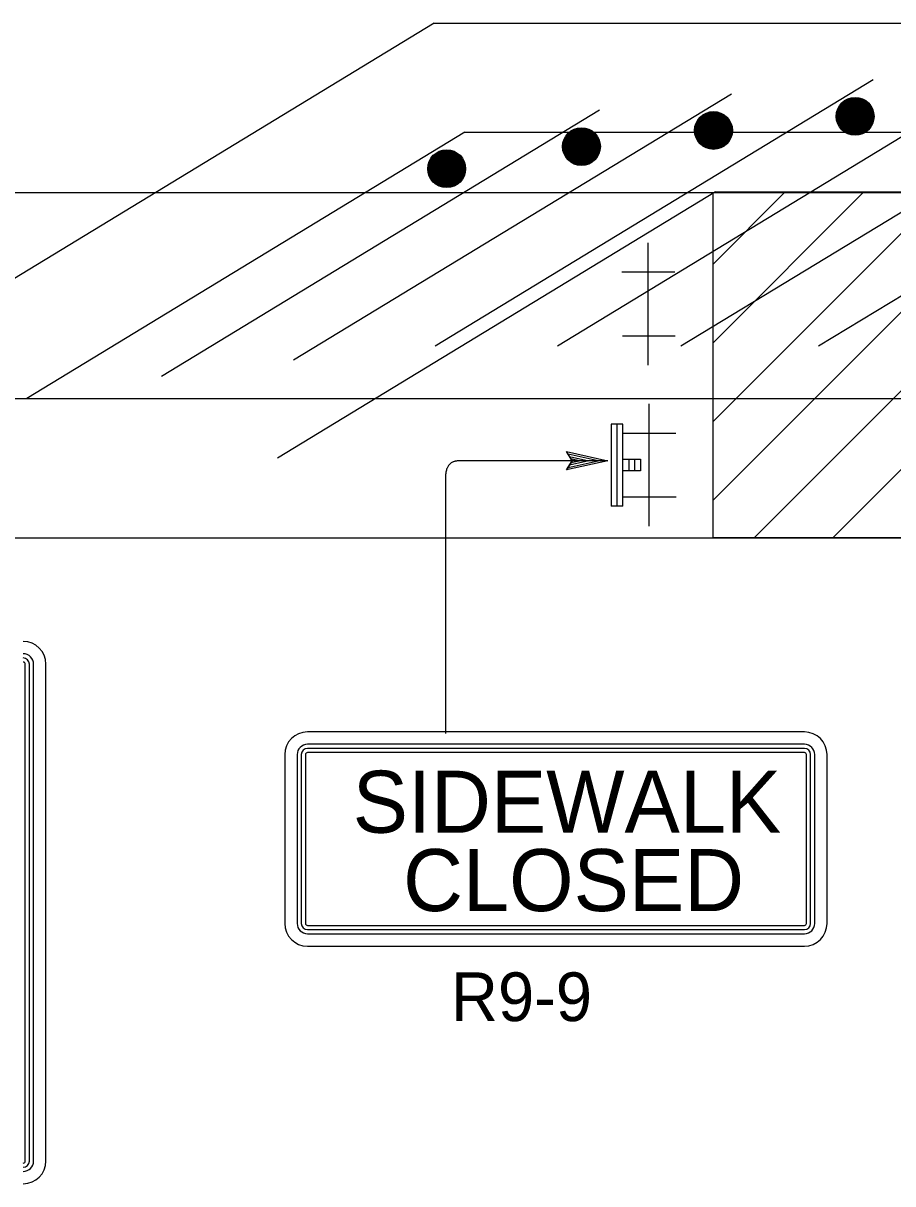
# Model space of a CAD drawing. Extents: x -893 to 867, y -474 to 712.
# Drawn here: x -407.8 to -282.7, y -18.2 to 148.7 of the extents above; entities that cross this region are included whole.
import ezdxf

# ---------------------------------------------------------------- set-up
doc = ezdxf.new("R2010")
doc.units = 0
for name, color, linetype in [('tcd_PVMT-MARKER', 7, 'Continuous'), ('temp_BARRICADES', 7, 'Continuous'), ('temp_TRAFFIC-CONES', 7, 'Continuous'), ('temp_TRAFFIC-CONTROL', 7, 'Continuous'), ('temp_TRAFFIC-CONTROL-anno', 7, 'Continuous')]:
    doc.layers.add(name, color=color, linetype=linetype)

msp = doc.modelspace()

# ---------------------------------------------------------------- linework, layer by layer
at = {"layer": 'tcd_PVMT-MARKER'}
for p, q in [((-348.69, 148.73), (-437.49, 94.73)), ((-285.55, 140.57), (-348.55, 102.26)), ((-267.96, 140.57), (-330.97, 102.26)), ((-250.2, 140.57), (-313.21, 102.26)), ((-230.41, 140.57), (-293.42, 102.26)), ((-305.92, 138.54), (-368.93, 100.24)), ((-324.91, 136.23), (-387.91, 97.92)), ((-344.3, 133.04), (-407.3, 94.73)), ((-484.11, 124.36), (-308.57, 124.36)), ((-308.25, 124.49), (-371.25, 86.18)), ((-308.57, 74.73), (-308.57, 124.36)), ((-308.57, 124.36), (-138.57, 124.36)), ((-308.57, 80.14), (-264.35, 124.36)), ((-308.57, 91.45), (-275.66, 124.36)), ((-308.57, 102.76), (-286.98, 124.36)), ((-308.57, 114.08), (-298.29, 124.36)), ((-308.25, 124.49), (-76.99, 124.49)), ((-302.66, 74.73), (-253.04, 124.36)), ((-291.35, 74.73), (-241.72, 124.36)), ((-464.11, 94.73), (-138.57, 94.73)), ((-464.11, 74.73), (9.08, 74.73)), ((9.08, 74.73), (-308.57, 74.73))]:
    msp.add_line(p, q, dxfattribs=at)
at = {"layer": 'temp_BARRICADES'}
for p, q in [((-317.9, 99.56), (-317.9, 117.15)), ((-314.1, 112.9), (-321.7, 112.9)), ((-314.02, 103.73), (-321.62, 103.73)), ((-317.76, 76.37), (-317.76, 93.96)), ((-321.56, 91.07), (-323.24, 91.07)), ((-323.24, 91.07), (-323.24, 79.26)), ((-322.4, 91.07), (-322.4, 79.26)), ((-321.56, 79.26), (-321.56, 91.07)), ((-313.96, 89.71), (-321.56, 89.71)), ((-321.56, 86.01), (-320.71, 86.01)), ((-321.56, 85.17), (-321.56, 85.17)), ((-320.71, 86.01), (-319.03, 86.01)), ((-320.71, 86.01), (-320.71, 84.32)), ((-319.87, 86.01), (-319.87, 84.32)), ((-319.03, 86.01), (-319.03, 84.32)), ((-320.71, 84.32), (-321.56, 84.32)), ((-319.03, 84.32), (-320.71, 84.32)), ((-313.88, 80.54), (-321.48, 80.54)), ((-321.56, 79.26), (-323.24, 79.26))]:
    msp.add_line(p, q, dxfattribs=at)
at = {"layer": 'temp_TRAFFIC-CONES'}
for p, q in [((-348.69, 148.73), (-108.64, 148.73)), ((-344.3, 133.04), (-113.04, 133.04))]:
    msp.add_line(p, q, dxfattribs=at)
for centre, radius in [((-288.15, 135.33), 2.72), ((-288.15, 135.33), 2.62), ((-288.15, 135.33), 2.56), ((-288.15, 135.33), 2.47), ((-288.15, 135.33), 2.4), ((-288.15, 135.33), 2.33), ((-288.15, 135.33), 2.27), ((-288.15, 135.33), 2.21), ((-288.15, 135.33), 2.15), ((-288.15, 135.33), 2.08), ((-288.15, 135.33), 2.02), ((-288.15, 135.33), 1.96), ((-288.15, 135.33), 1.89), ((-288.15, 135.33), 1.82), ((-288.15, 135.33), 1.78), ((-288.15, 135.33), 1.72), ((-288.15, 135.33), 1.67), ((-288.15, 135.33), 1.62), ((-288.15, 135.33), 1.6), ((-308.52, 133.3), 2.72), ((-308.52, 133.3), 2.62), ((-308.52, 133.3), 2.56), ((-308.52, 133.3), 2.47), ((-308.52, 133.3), 2.4), ((-308.52, 133.3), 2.33), ((-308.52, 133.3), 2.27), ((-308.52, 133.3), 2.21), ((-308.52, 133.3), 2.15), ((-308.52, 133.3), 2.08), ((-308.52, 133.3), 2.02), ((-308.52, 133.3), 1.96), ((-288.15, 135.33), 1.55), ((-288.15, 135.33), 1.51), ((-288.15, 135.33), 1.46), ((-288.15, 135.33), 1.4), ((-288.15, 135.33), 1.4), ((-288.15, 135.33), 1.36), ((-288.15, 135.33), 1.31), ((-288.15, 135.33), 1.25), ((-288.15, 135.33), 1.2), ((-288.15, 135.33), 1.12), ((-288.15, 135.33), 1.07), ((-288.15, 135.33), 0.989), ((-288.15, 135.33), 0.95), ((-288.15, 135.33), 0.896), ((-288.15, 135.33), 0.836), ((-288.15, 135.33), 0.744), ((-288.15, 135.33), 0.659), ((-288.15, 135.33), 0.533), ((-288.15, 135.33), 0.533), ((-288.15, 135.33), 0.419), ((-288.15, 135.33), 0.345), ((-288.15, 135.33), 0.32), ((-288.15, 135.33), 0.32), ((-288.15, 135.33), 0.242), ((-288.15, 135.33), 0.242), ((-288.15, 135.33), 0.196), ((-288.15, 135.33), 0.196), ((-288.15, 135.33), 0.116), ((-288.15, 135.33), 0.116), ((-327.51, 130.98), 2.72), ((-327.51, 130.98), 2.62), ((-308.52, 133.3), 1.89), ((-308.52, 133.3), 1.82), ((-308.52, 133.3), 1.78), ((-308.52, 133.3), 1.72), ((-308.52, 133.3), 1.67), ((-308.52, 133.3), 1.62), ((-308.52, 133.3), 1.6), ((-308.52, 133.3), 1.55), ((-308.52, 133.3), 1.51), ((-308.52, 133.3), 1.46), ((-308.52, 133.3), 1.4), ((-308.52, 133.3), 1.4), ((-308.52, 133.3), 1.36), ((-308.52, 133.3), 1.31), ((-308.52, 133.3), 1.25), ((-308.52, 133.3), 1.2), ((-308.52, 133.3), 1.12), ((-308.52, 133.3), 1.07), ((-308.52, 133.3), 0.989), ((-308.52, 133.3), 0.95), ((-308.52, 133.3), 0.896), ((-308.52, 133.3), 0.836), ((-308.52, 133.3), 0.744), ((-308.52, 133.3), 0.659), ((-308.52, 133.3), 0.533), ((-308.52, 133.3), 0.533), ((-308.52, 133.3), 0.419), ((-308.52, 133.3), 0.345), ((-308.52, 133.3), 0.32), ((-308.52, 133.3), 0.32), ((-308.52, 133.3), 0.242), ((-308.52, 133.3), 0.242), ((-327.51, 130.98), 2.56), ((-327.51, 130.98), 2.47), ((-327.51, 130.98), 2.4), ((-327.51, 130.98), 2.33), ((-327.51, 130.98), 2.27), ((-327.51, 130.98), 2.21), ((-327.51, 130.98), 2.15), ((-327.51, 130.98), 2.08), ((-327.51, 130.98), 2.02), ((-327.51, 130.98), 1.96), ((-327.51, 130.98), 1.89), ((-327.51, 130.98), 1.82), ((-327.51, 130.98), 1.78), ((-327.51, 130.98), 1.72), ((-327.51, 130.98), 1.67), ((-327.51, 130.98), 1.62), ((-327.51, 130.98), 1.6), ((-327.51, 130.98), 1.55), ((-327.51, 130.98), 1.51), ((-327.51, 130.98), 1.46), ((-327.51, 130.98), 1.4), ((-327.51, 130.98), 1.4), ((-327.51, 130.98), 1.36), ((-327.51, 130.98), 1.31), ((-327.51, 130.98), 1.25), ((-327.51, 130.98), 1.2), ((-327.51, 130.98), 1.12), ((-327.51, 130.98), 1.07), ((-327.51, 130.98), 0.989), ((-327.51, 130.98), 0.95), ((-327.51, 130.98), 0.896), ((-308.52, 133.3), 0.196), ((-308.52, 133.3), 0.196), ((-308.52, 133.3), 0.116), ((-308.52, 133.3), 0.116), ((-346.9, 127.8), 2.72), ((-346.9, 127.8), 2.62), ((-346.9, 127.8), 2.56), ((-346.9, 127.8), 2.47), ((-327.51, 130.98), 0.836), ((-327.51, 130.98), 0.744), ((-327.51, 130.98), 0.659), ((-327.51, 130.98), 0.533), ((-327.51, 130.98), 0.533), ((-327.51, 130.98), 0.419), ((-327.51, 130.98), 0.345), ((-327.51, 130.98), 0.32), ((-327.51, 130.98), 0.32), ((-327.51, 130.98), 0.242), ((-327.51, 130.98), 0.242), ((-327.51, 130.98), 0.196), ((-327.51, 130.98), 0.196), ((-327.51, 130.98), 0.116), ((-327.51, 130.98), 0.116), ((-346.9, 127.8), 2.4), ((-346.9, 127.8), 2.33), ((-346.9, 127.8), 2.27), ((-346.9, 127.8), 2.21), ((-346.9, 127.8), 2.15), ((-346.9, 127.8), 2.08), ((-346.9, 127.8), 2.02), ((-346.9, 127.8), 1.96), ((-346.9, 127.8), 1.89), ((-346.9, 127.8), 1.82), ((-346.9, 127.8), 1.78), ((-346.9, 127.8), 1.72), ((-346.9, 127.8), 1.67), ((-346.9, 127.8), 1.62), ((-346.9, 127.8), 1.6), ((-346.9, 127.8), 1.55), ((-346.9, 127.8), 1.51), ((-346.9, 127.8), 1.46), ((-346.9, 127.8), 1.4), ((-346.9, 127.8), 1.4), ((-346.9, 127.8), 1.36), ((-346.9, 127.8), 1.31), ((-346.9, 127.8), 1.25), ((-346.9, 127.8), 1.2), ((-346.9, 127.8), 1.12), ((-346.9, 127.8), 1.07), ((-346.9, 127.8), 0.989), ((-346.9, 127.8), 0.95), ((-346.9, 127.8), 0.896), ((-346.9, 127.8), 0.836), ((-346.9, 127.8), 0.744), ((-346.9, 127.8), 0.659), ((-346.9, 127.8), 0.533), ((-346.9, 127.8), 0.533), ((-346.9, 127.8), 0.419), ((-346.9, 127.8), 0.345), ((-346.9, 127.8), 0.32), ((-346.9, 127.8), 0.32), ((-346.9, 127.8), 0.242), ((-346.9, 127.8), 0.242), ((-346.9, 127.8), 0.196), ((-346.9, 127.8), 0.196), ((-346.9, 127.8), 0.116), ((-346.9, 127.8), 0.116)]:
    msp.add_circle(centre, radius, dxfattribs=at)
at = {"layer": 'temp_TRAFFIC-CONTROL'}
for points in [[(-407.51, -14.93), (-407.51, 56.54)], [(-406.92, -14.93), (-406.92, 56.54)], [(-406.32, -14.93), (-406.32, 56.54)], [(-404.54, -14.93), (-404.54, 56.54)], [(-295.45, 46.79), (-366.92, 46.79)], [(-370.19, 43.52), (-370.19, 19.25)], [(-368.41, 43.52), (-368.41, 19.25)], [(-367.81, 43.52), (-367.81, 19.25)], [(-367.22, 43.52), (-367.22, 19.25)], [(-295.45, 45.01), (-366.92, 45.01)], [(-295.45, 44.41), (-366.92, 44.41)], [(-295.45, 43.82), (-366.92, 43.82)], [(-295.15, 19.25), (-295.15, 43.52)], [(-294.56, 19.25), (-294.56, 43.52)], [(-293.96, 19.25), (-293.96, 43.52)], [(-292.18, 19.25), (-292.18, 43.52)], [(-366.92, 18.95), (-295.45, 18.95)], [(-366.92, 18.36), (-295.45, 18.36)], [(-366.92, 17.76), (-295.45, 17.76)], [(-366.92, 15.98), (-295.45, 15.98)]]:
    msp.add_lwpolyline(points, dxfattribs=at)
for centre, radius, start, end in [((-407.81, 56.54), 3.27, 360, 90), ((-407.81, 56.54), 1.49, 360, 90), ((-407.81, 56.54), 0.892, 360, 90), ((-407.81, 56.54), 0.297, 360, 90), ((-407.81, 56.54), 0.297, 360, 90), ((-366.92, 43.52), 3.27, 90, 180), ((-295.45, 43.52), 3.27, 0, 90), ((-366.92, 43.52), 1.49, 90, 180), ((-366.92, 43.52), 0.892, 90, 180), ((-366.92, 43.52), 0.297, 90, 180), ((-366.92, 43.52), 0.297, 90, 180), ((-295.45, 43.52), 1.49, 0, 90), ((-295.45, 43.52), 0.892, 0, 90), ((-295.45, 43.52), 0.297, 0, 90), ((-295.45, 43.52), 0.297, 0, 90), ((-366.92, 19.25), 3.27, 180, 270), ((-366.92, 19.25), 1.49, 180, 270), ((-366.92, 19.25), 0.892, 180, 270), ((-366.92, 19.25), 0.297, 180, 270), ((-366.92, 19.25), 0.297, 180, 270), ((-295.45, 19.25), 0.297, 270, 360), ((-295.45, 19.25), 0.297, 270, 360), ((-295.45, 19.25), 0.892, 270, 360), ((-295.45, 19.25), 1.49, 270, 360), ((-295.45, 19.25), 3.27, 270, 360), ((-407.81, -14.93), 0.297, 270, 360), ((-407.81, -14.93), 0.297, 270, 360), ((-407.81, -14.93), 0.892, 270, 360), ((-407.81, -14.93), 1.49, 270, 360), ((-407.81, -14.93), 3.27, 270, 360)]:
    msp.add_arc(centre, radius, start, end, dxfattribs=at)
at = {"layer": 'temp_TRAFFIC-CONTROL-anno'}
msp.add_lwpolyline([(-329.65, 87.11), (-323.74, 85.79), (-329.65, 84.48), (-329.44, 84.83), (-325.11, 85.79), (-329.44, 86.76), (-329.23, 86.41), (-326.46, 85.79), (-329.23, 85.18), (-329.02, 85.53), (-327.82, 85.79), (-329.02, 86.06), (-328.86, 85.79), (-329.65, 84.48), (-328.86, 85.79)], close=True, dxfattribs=at)
msp.add_open_spline([(-323.74, 85.79), (-338.99, 85.79), (-343.03, 85.79), (-347.07, 85.79), (-347.07, 80.86), (-347.07, 68.51), (-347.07, 54.24), (-347.07, 46.57)], degree=2, dxfattribs=at)

# ---------------------------------------------------------------- texts
at = {"layer": 'temp_TRAFFIC-CONTROL'}
for s, height, p in [('SIDEWALK', 8.92, (-360.42, 32.29)), ('CLOSED', 8.92, (-353.17, 21.02)), ('R9-9', 7, (-346.28, 5.2))]:
    msp.add_text(s, height=height, dxfattribs=at).set_placement(p)

doc.saveas('drawing.dxf')
